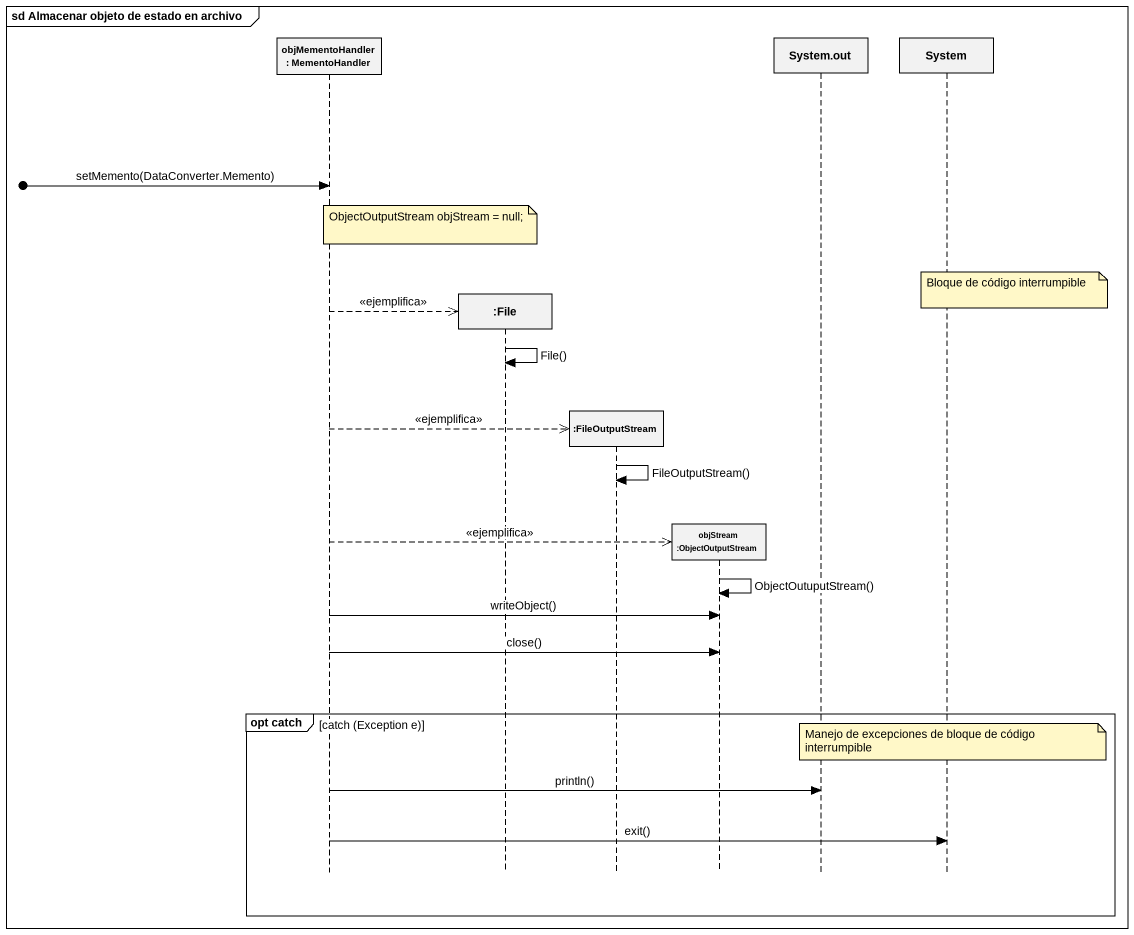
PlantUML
@startuml
mainframe sd Almacenar objeto de estado en archivo
hide footbox
participant "objMementoHandler : MementoHandler" as objMementoHandler
participant ":File" as File_
participant ":FileOutputStream" as FileOutputStream
participant "objStream :ObjectOutputStream" as objStream_ObjectOutputStream
participant "System.out" as System_out
participant System

[o-> objMementoHandler : setMemento(DataConverter.Memento)
note over File_ : ObjectOutputStream objStream = null;
note over System : Bloque de código interrumpible
objMementoHandler -->> File_ ** : <<ejemplifica>>
File_ -> File_ : File()
objMementoHandler -->> FileOutputStream ** : <<ejemplifica>>
FileOutputStream -> FileOutputStream : FileOutputStream()
objMementoHandler -->> objStream_ObjectOutputStream ** : <<ejemplifica>>
objStream_ObjectOutputStream -> objStream_ObjectOutputStream : ObjectOutuputStream()
objMementoHandler -> objStream_ObjectOutputStream : writeObject()
objMementoHandler -> objStream_ObjectOutputStream : close()
group opt catch [catch (Exception e)]
  note over System : Manejo de excepciones de bloque de código interrumpible
  objMementoHandler -> System_out : println()
  objMementoHandler -> System : exit()
end
@enduml
